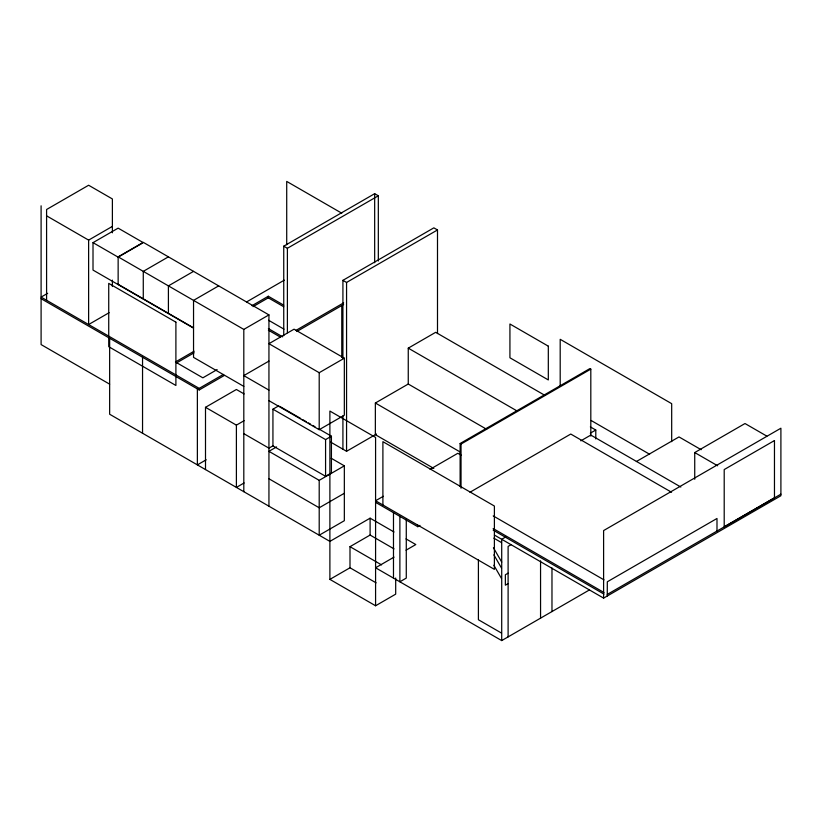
<?xml version="1.0" encoding="UTF-8"?>
<svg xmlns="http://www.w3.org/2000/svg" width="822" height="822" viewBox="0 0 822 822"><rect width="100%" height="100%" fill="white"/><g stroke="black" fill="none" stroke-linecap="round" stroke-linejoin="round"><path stroke-width="1.23" d="M46.587 215.837L88.622 240.116L112.388 226.389M193.273 327.968L93.009 270.078L93.009 242.644L118.142 228.136L143.275 242.644M47.676 293.3L41.1 297.102L199.201 388.374L223.327 374.452M118.142 284.597L118.142 256.854L143.275 242.346L268.938 314.898L268.938 506.198M142.185 243.271L118.142 257.152L93.009 242.644M168.407 256.854L143.275 271.373L143.275 298.807M109.141 312.689L88.622 324.536L88.622 240.116M193.54 271.373L168.407 285.881L168.407 313.316M283.744 335.715L283.744 246.179L374.668 193.684L378.326 195.79L378.326 261.026M218.673 285.881L193.54 300.39L193.54 357.375L243.805 386.391M283.744 246.179L287.392 248.285L378.326 195.79M246.59 301.931L284.289 280.158M251.984 305.671L268.291 296.249L283.724 305.157M253.073 306.627L268.291 297.831L283.724 306.74M194.084 351.23L175.446 361.999L202.859 377.822L217.121 369.592M176.535 362.944L194.084 352.813M118.142 256.854L243.805 329.406L268.938 314.898M342.918 358.371L342.918 280.343L433.852 227.848L437.499 229.955L437.499 333.568M342.918 280.343L346.565 282.449L437.499 229.955M295.941 330.413L343.627 302.886M296.814 331.502L343.627 304.469M41.1 298.684L199.201 389.957L224.427 375.397M268.938 361.094L243.805 375.613L268.938 390.121M205.5 469.578L205.5 407.311L236.397 389.484L244.113 393.944M344.336 358.197L294.071 329.18L268.938 343.688L319.203 372.705L344.336 358.197L344.336 415.182L319.203 429.69L268.938 400.674M205.5 407.311L236.397 425.149L244.113 420.689M318.258 428.611L331.42 436.205L331.42 472.927L325.574 476.308L272.935 445.914L272.935 409.192L278.781 405.821M206.219 459.786L197.372 464.882L197.372 388.909M486.593 429.248L408.257 384.028L408.257 348.148L435.67 332.314L544.894 395.372M273.305 445.637L268.938 448.154L243.805 433.646M276.582 446.911L268.938 451.329L319.203 480.346L344.336 465.838L344.336 520.706L319.203 535.214L319.203 480.346M433.831 468.437L375.356 434.674L375.356 403.016L408.257 384.028M244.113 482.956L236.397 487.415L236.397 425.149M272.935 409.192L325.574 439.585L331.42 436.205M330.701 442.133L346.565 451.299L376.507 434.016M344.336 493.272L319.203 507.78L268.938 478.764M460.125 486.439L460.125 443.51L589.898 368.585L590.812 369.119L590.812 436.03M460.125 443.51L461.039 444.044L590.812 369.119M383.371 496.272L375.582 500.762L494.392 569.358L494.392 506.044L382.898 441.671L382.898 504.985M430.05 469.321L457.833 453.282L461.173 455.203M394.036 531.998L370.106 518.179L329.889 541.39L109.645 414.237L109.645 338.253M376.106 582.849L349.997 567.776L349.997 546.671L370.106 535.06L394.036 548.88M469.958 492.255L570.766 434.047L671.564 492.255M375.582 502.345L417.782 526.707L420.001 525.422M395.69 578.02L395.69 594.152L375.582 605.763L375.582 437.448L329.889 411.062L329.889 579.387L349.997 567.776M590.309 433.194L595.786 430.029L595.786 438.927M580.825 440.839L590.812 435.074L680.822 487.035M394.067 557.111L375.582 567.776L501.708 640.585L589.251 590.042M406.017 550.206L415.798 544.554L406.006 538.903M506.075 536.756L501.708 539.283L501.708 640.585M636.362 461.532L679.003 436.924L701.156 449.706M511.356 544.524L508.109 546.404L508.109 636.886M694.734 479.267L694.734 452.552L744.999 423.536L766.834 436.133M508.109 573.16L505.366 574.742L505.366 585.192L508.109 583.61M607.263 594.419L780.9 494.166M603.605 598.108L780.9 495.748L780.9 428.211L603.605 530.57L603.605 598.108L494.392 535.06M341.767 213.196L286.714 181.415L286.714 244.73M694.734 452.552L717.657 465.786M591.1 420.474L649.606 454.247M590.35 426.895L595.786 430.029M408.257 348.148L517.48 411.206M268.578 320.261L284.011 329.17M268.383 328.595L282.645 336.825M268.383 330.177L280.446 337.143M375.356 403.016L460.31 452.069M118.142 284.299L193.54 327.824M493.221 515.918L603.995 579.87M493.159 528.546L603.995 592.528M279.881 406.448L300.708 418.48M302.907 419.744L306.195 421.645M308.394 422.909L310.582 424.183M312.781 425.447L314.97 426.71M493.159 530.128L603.934 594.08M493.806 538.143L501.512 542.592M331.215 458.265L344.336 465.838M109.645 384.162L41.1 344.582L41.1 205.819M501.512 633.084L478.404 619.737L478.404 559.844M349.997 546.671L381.552 564.889M329.889 579.387L375.582 605.763M493.436 547.74L501.728 562.104M493.878 554.85L501.543 568.115M493.847 565.238L501.533 578.544M716.99 531.135L716.99 518.477L607.314 581.791L607.263 596.001M671.687 441.671L671.687 403.674L560.193 339.311L560.193 386.165M551.973 567.971L551.973 611.568M540.557 560.809L540.557 618.154M461.039 444.044L461.039 488.227M417.782 525.124L417.782 526.707M406.274 519.093L406.274 578.102L399.882 581.801L399.882 516.37M393.481 512.681L393.481 578.102M374.668 193.684L374.668 262.752M370.106 518.179L370.106 535.06M346.565 282.449L346.565 451.299M342.918 415.932L342.918 449.192M341.777 305.537L341.777 357.457M325.574 439.585L325.574 476.308M319.203 372.705L319.203 429.69M287.392 248.285L287.392 332.715M268.291 296.249L268.291 297.831M243.805 329.406L243.805 491.69M199.201 388.374L199.201 389.957M142.545 357.251L142.545 433.225M112.388 232.79L112.388 198.955L88.622 185.238L46.587 209.507L46.587 300.266M112.388 280.117L112.388 286.508M774.468 440.551L724.203 469.568L724.203 526.82L774.468 497.793L774.468 440.551M548.315 346.165L509.928 324.002L509.928 357.776L548.315 379.939L548.315 346.165M175.898 322.162L108.73 283.374L108.73 346.699L175.898 385.477L175.898 322.162"/></g></svg>
